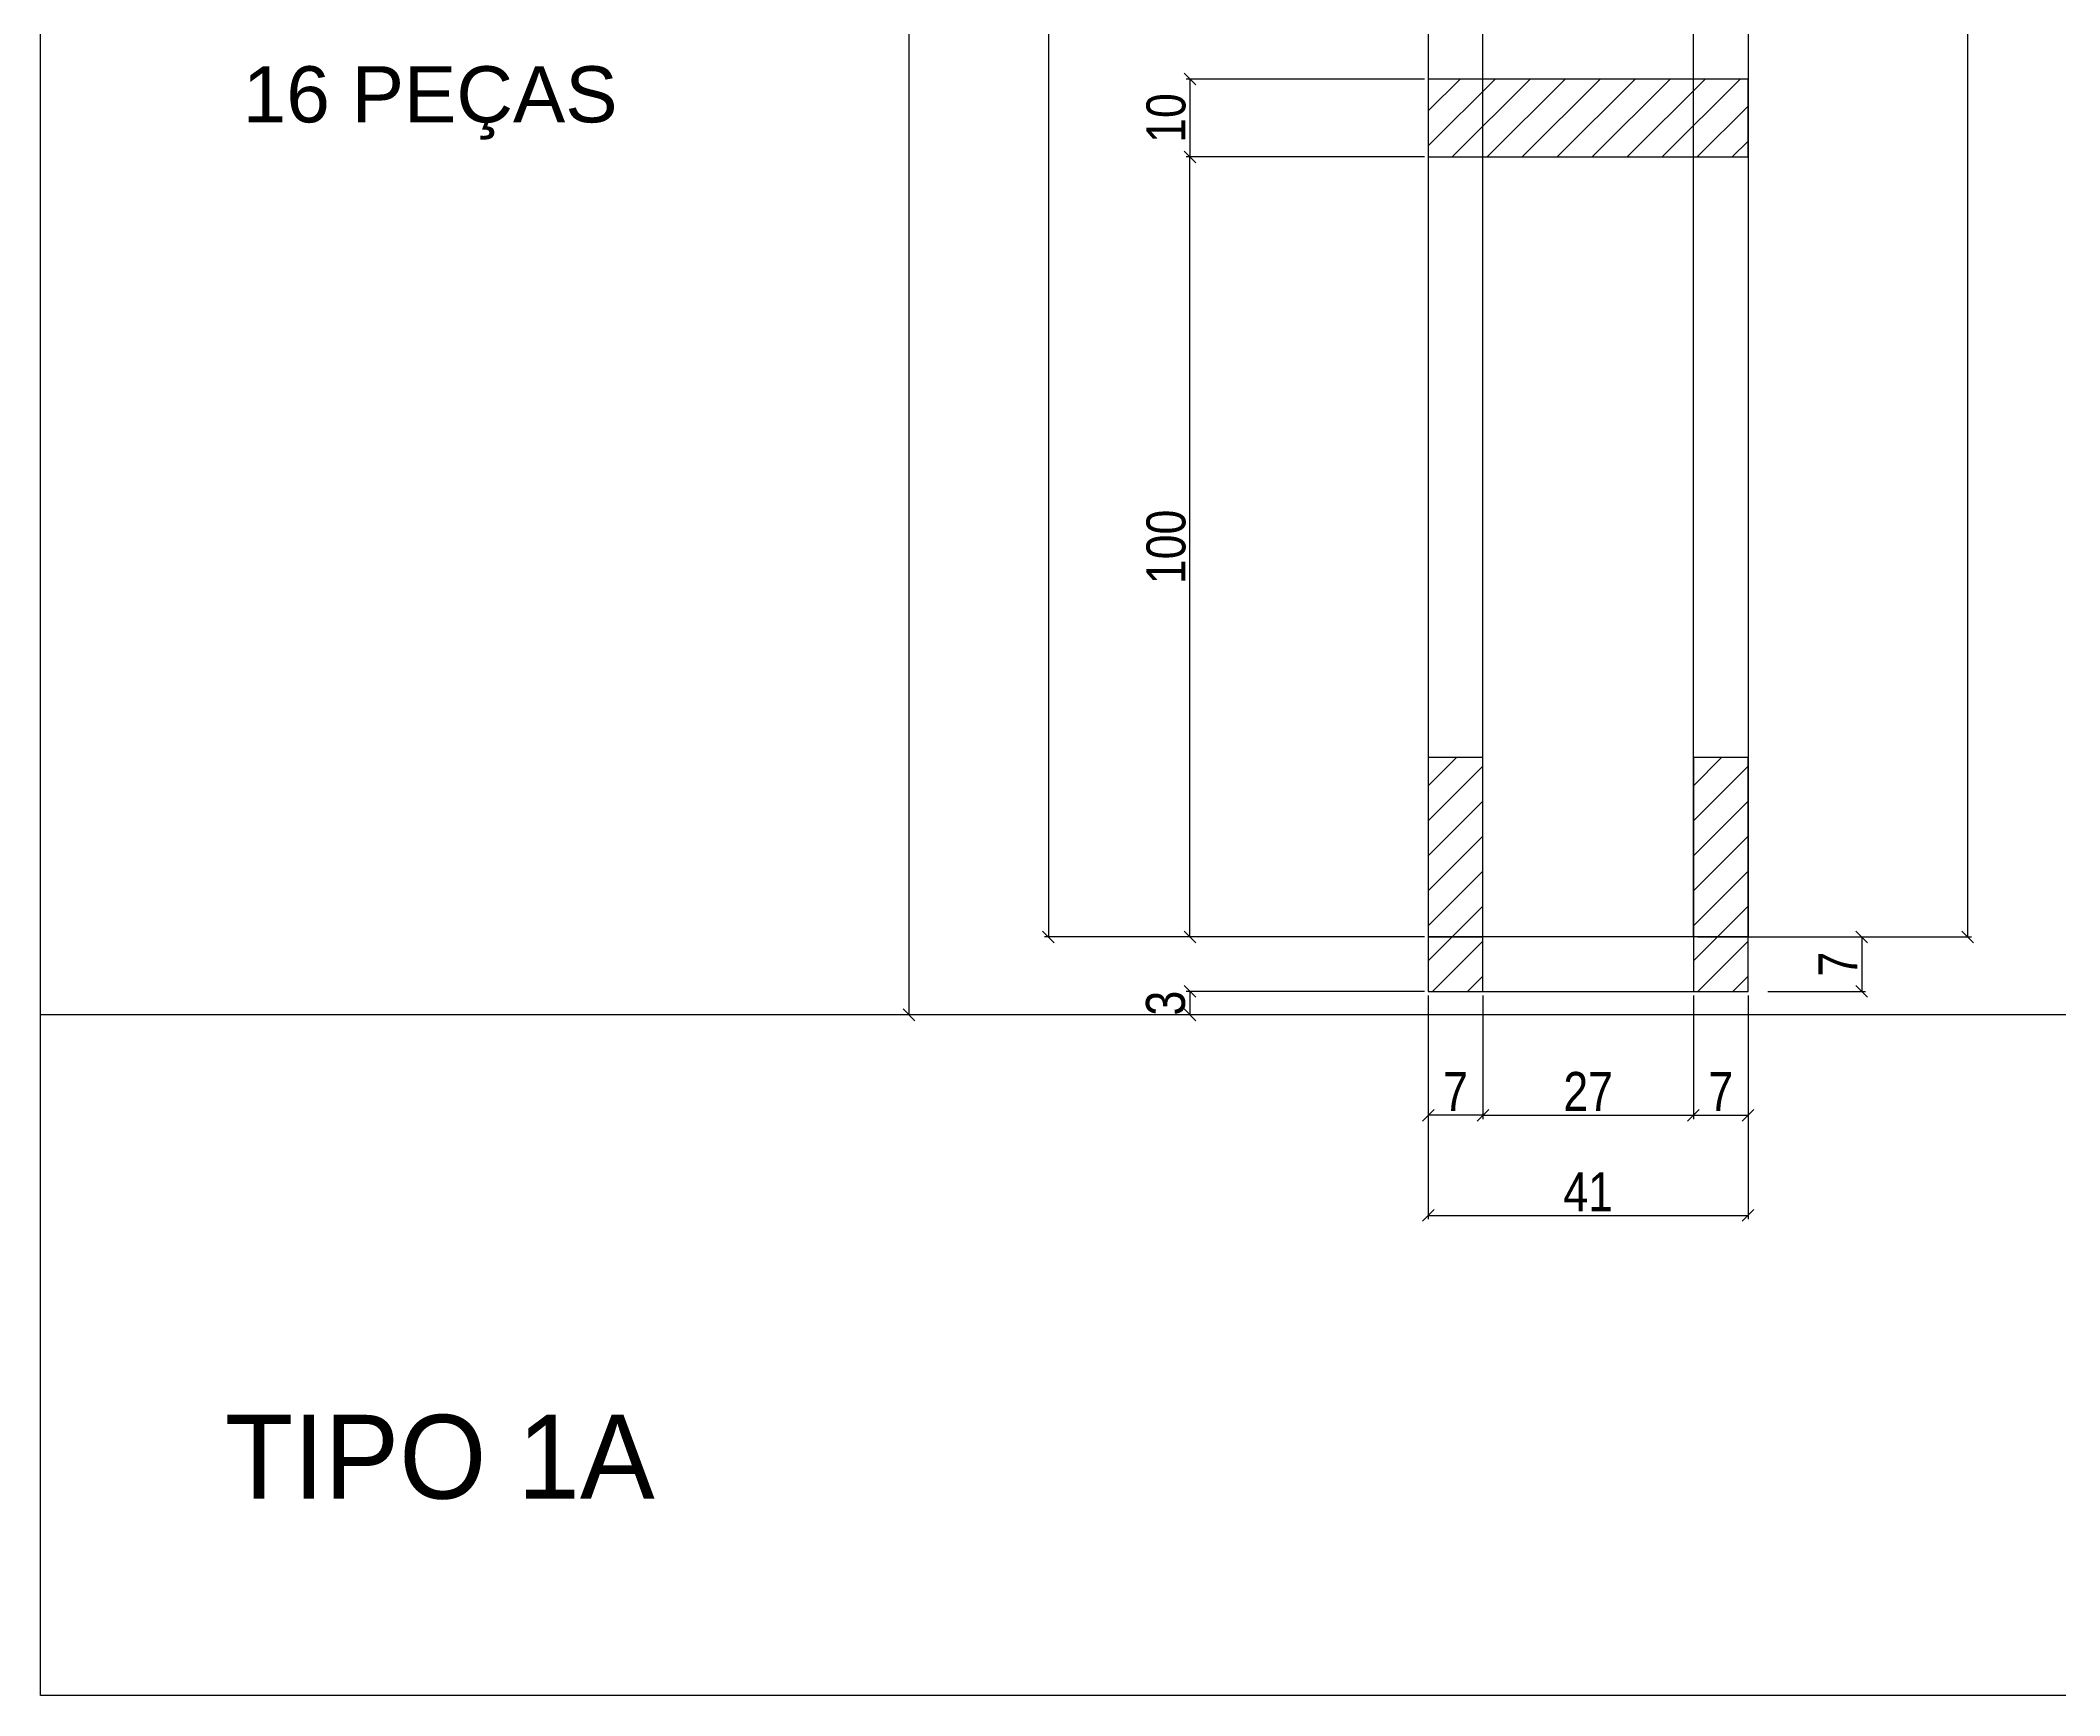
# Model space of a CAD drawing. Extents: x 15230 to 29563, y 3128 to 7338.
# Drawn here: x 15712 to 16230, y 3634 to 4059 of the extents above; entities that cross this region are included whole.
import ezdxf

# ---------------------------------------------------------------- set-up
doc = ezdxf.new("R2010")
doc.units = 0
for name, color, linetype in [('COTA', 241, 'Continuous'), ('TIRAS REESCORAMENTO', 252, 'Continuous'), ('VIGAS', 3, 'Continuous')]:
    doc.layers.add(name, color=color, linetype=linetype)
doc.styles.add('COTA TECNICA 2X', font='techl___.ttf', dxfattribs={"height": 10})
doc.styles.add('R80-50', font='arial.ttf', dxfattribs={"height": 10})
doc.styles.add('ROMAS860', font='ROMAS860.SHX', dxfattribs={"height": 8.5})
doc.dimstyles.new('SECAO', dxfattribs={"dimscale": 0.333333, "dimtxt": 5, "dimasz": 9, "dimexe": 3, "dimexo": 3, "dimgap": 3, "dimtad": 1, "dimdec": 1, "dimlfac": 0.5, "dimzin": 12, "dimdsep": 46, "dimtxsty": 'COTA TECNICA 2X', "dimblk1": 'OBLIQUE', "dimblk2": 'OBLIQUE', "dimsah": 1, "dimcen": 0.9, "dimclrd": 4, "dimclre": 4, "dimclrt": 240, "dimadec": 1, "dimazin": 3, "dimtfac": 1, "dimtdec": 1, "dimtmove": 0, "dimatfit": 3, "dimfxl": 1, "dimtolj": 1, "dimtzin": 12, "dimarcsym": 0})

# ---------------------------------------------------------------- blocks, each defined once
blk = doc.blocks.new('_Oblique')
at = {"color": 0, "linetype": 'ByBlock', "lineweight": -2}
blk.add_line((-0.5, -0.5), (0.5, 0.5), dxfattribs=at)
blk = doc.blocks.new('*D119')
at = {"layer": 'COTA', "color": 4, "lineweight": -2, "transparency": 16777216}
for p, q in [((16066.82, 4374.7), (15969.4, 4374.7)), ((15970.4, 4374.7), (15970.4, 3828.6)), ((16066.82, 3828.6), (15969.4, 3828.6))]:
    blk.add_line(p, q, dxfattribs=at)
at = {"layer": 'DEFPOINTS', "color": 0, "transparency": 16777216}
for p in [(16067.82, 4374.7), (15970.4, 3828.6), (16067.82, 3828.6)]:
    blk.add_point(p, dxfattribs=at)
at = {"layer": 'COTA', "color": 4, "lineweight": -2, "transparency": 16777216, "xscale": 3, "yscale": 3, "zscale": 3}
for p, rotation in [((15970.4, 4374.7), 90), ((15970.4, 3828.6), 270)]:
    blk.add_blockref('_Oblique', p, dxfattribs=dict(at, rotation=rotation))
at = {"layer": 'COTA', "color": 240, "transparency": 16777216, "insert": (15964.18, 4101.65), "char_height": 10, "attachment_point": 5, "rotation": 90, "style": 'COTA TECNICA 2X'}
blk.add_mtext('\\A1;273', dxfattribs=at)
blk = doc.blocks.new('*D120')
at = {"layer": 'COTA', "color": 4, "lineweight": -2, "transparency": 16777216}
for p, q in [((16067.82, 3813.6), (16067.82, 3756.15)), ((16149.82, 3813.6), (16149.82, 3756.15)), ((16067.82, 3757.15), (16149.82, 3757.15))]:
    blk.add_line(p, q, dxfattribs=at)
at = {"layer": 'DEFPOINTS', "color": 0, "transparency": 16777216}
for p in [(16067.82, 3814.6), (16149.82, 3814.6), (16149.82, 3757.15)]:
    blk.add_point(p, dxfattribs=at)
at = {"layer": 'COTA', "color": 4, "lineweight": -2, "transparency": 16777216, "xscale": 3, "yscale": 3, "zscale": 3, "rotation": 180}
blk.add_blockref('_Oblique', (16067.82, 3757.15), dxfattribs=at)
at = {"layer": 'COTA', "color": 4, "lineweight": -2, "transparency": 16777216, "xscale": 3, "yscale": 3, "zscale": 3}
blk.add_blockref('_Oblique', (16149.82, 3757.15), dxfattribs=at)
at = {"layer": 'COTA', "color": 240, "transparency": 16777216, "insert": (16108.82, 3763.22), "char_height": 10, "attachment_point": 5, "style": 'COTA TECNICA 2X'}
blk.add_mtext('\\A1;41', dxfattribs=at)
blk = doc.blocks.new('*D121')
at = {"layer": 'COTA', "color": 4, "lineweight": -2, "transparency": 16777216}
for p, q in [((16081.82, 3813.6), (16081.82, 3781.86)), ((16135.82, 3813.6), (16135.82, 3781.86)), ((16081.82, 3782.86), (16135.82, 3782.86))]:
    blk.add_line(p, q, dxfattribs=at)
at = {"layer": 'DEFPOINTS', "color": 0, "transparency": 16777216}
for p in [(16081.82, 3814.6), (16135.82, 3814.6), (16135.82, 3782.86)]:
    blk.add_point(p, dxfattribs=at)
at = {"layer": 'COTA', "color": 4, "lineweight": -2, "transparency": 16777216, "xscale": 3, "yscale": 3, "zscale": 3, "rotation": 180}
blk.add_blockref('_Oblique', (16081.82, 3782.86), dxfattribs=at)
at = {"layer": 'COTA', "color": 4, "lineweight": -2, "transparency": 16777216, "xscale": 3, "yscale": 3, "zscale": 3}
blk.add_blockref('_Oblique', (16135.82, 3782.86), dxfattribs=at)
at = {"layer": 'COTA', "color": 240, "transparency": 16777216, "insert": (16108.82, 3788.94), "char_height": 10, "attachment_point": 5, "style": 'COTA TECNICA 2X'}
blk.add_mtext('\\A1;27', dxfattribs=at)
blk = doc.blocks.new('*D122')
at = {"layer": 'COTA', "color": 4, "lineweight": -2, "transparency": 16777216}
blk.add_line((16135.82, 3782.86), (16149.82, 3782.86), dxfattribs=at)
at = {"layer": 'DEFPOINTS', "color": 0, "transparency": 16777216}
for p in [(16135.82, 3782.86), (16149.82, 3782.86), (16149.82, 3782.86)]:
    blk.add_point(p, dxfattribs=at)
at = {"layer": 'COTA', "color": 4, "lineweight": -2, "transparency": 16777216, "xscale": 3, "yscale": 3, "zscale": 3, "rotation": 180}
blk.add_blockref('_Oblique', (16135.82, 3782.86), dxfattribs=at)
at = {"layer": 'COTA', "color": 4, "lineweight": -2, "transparency": 16777216, "xscale": 3, "yscale": 3, "zscale": 3}
blk.add_blockref('_Oblique', (16149.82, 3782.86), dxfattribs=at)
at = {"layer": 'COTA', "color": 240, "transparency": 16777216, "insert": (16142.82, 3788.94), "char_height": 10, "attachment_point": 5, "style": 'COTA TECNICA 2X'}
blk.add_mtext('\\A1;7', dxfattribs=at)
blk = doc.blocks.new('*D123')
at = {"layer": 'COTA', "color": 4, "lineweight": -2, "transparency": 16777216}
blk.add_line((16081.82, 3782.86), (16067.82, 3782.86), dxfattribs=at)
at = {"layer": 'DEFPOINTS', "color": 0, "transparency": 16777216}
for p in [(16067.82, 3782.86), (16067.82, 3782.86), (16081.82, 3782.86)]:
    blk.add_point(p, dxfattribs=at)
at = {"layer": 'COTA', "color": 4, "lineweight": -2, "transparency": 16777216, "xscale": 3, "yscale": 3, "zscale": 3, "rotation": 180}
blk.add_blockref('_Oblique', (16067.82, 3782.86), dxfattribs=at)
at = {"layer": 'COTA', "color": 4, "lineweight": -2, "transparency": 16777216, "xscale": 3, "yscale": 3, "zscale": 3}
blk.add_blockref('_Oblique', (16081.82, 3782.86), dxfattribs=at)
at = {"layer": 'COTA', "color": 240, "transparency": 16777216, "insert": (16074.82, 3788.94), "char_height": 10, "attachment_point": 5, "style": 'COTA TECNICA 2X'}
blk.add_mtext('\\A1;7', dxfattribs=at)
blk = doc.blocks.new('*D124')
at = {"layer": 'COTA', "color": 4, "lineweight": -2, "transparency": 16777216}
for p, q in [((16066.82, 4048.62), (16005.7, 4048.62)), ((16006.7, 4048.62), (16006.7, 4028.62)), ((16066.82, 4028.62), (16005.7, 4028.62))]:
    blk.add_line(p, q, dxfattribs=at)
at = {"layer": 'DEFPOINTS', "color": 0, "transparency": 16777216}
for p in [(16067.82, 4048.62), (16006.7, 4028.62), (16067.82, 4028.62)]:
    blk.add_point(p, dxfattribs=at)
at = {"layer": 'COTA', "color": 4, "lineweight": -2, "transparency": 16777216, "xscale": 3, "yscale": 3, "zscale": 3}
for p, rotation in [((16006.7, 4048.62), 90), ((16006.7, 4028.62), 270)]:
    blk.add_blockref('_Oblique', p, dxfattribs=dict(at, rotation=rotation))
at = {"layer": 'COTA', "color": 240, "transparency": 16777216, "insert": (16000.6, 4038.62), "char_height": 10, "attachment_point": 5, "rotation": 90, "style": 'COTA TECNICA 2X'}
blk.add_mtext('\\A1;10', dxfattribs=at)
blk = doc.blocks.new('*D127')
at = {"layer": 'COTA', "color": 4, "lineweight": -2, "transparency": 16777216}
for p, q in [((16080.82, 4380.7), (15933.6, 4380.7)), ((15934.6, 4380.7), (15934.6, 3808.6)), ((16066.82, 3808.6), (15933.6, 3808.6))]:
    blk.add_line(p, q, dxfattribs=at)
at = {"layer": 'DEFPOINTS', "color": 0, "transparency": 16777216}
for p in [(16081.82, 4380.7), (15934.6, 3808.6), (16067.82, 3808.6)]:
    blk.add_point(p, dxfattribs=at)
at = {"layer": 'COTA', "color": 4, "lineweight": -2, "transparency": 16777216, "xscale": 3, "yscale": 3, "zscale": 3}
for p, rotation in [((15934.6, 4380.7), 90), ((15934.6, 3808.6), 270)]:
    blk.add_blockref('_Oblique', p, dxfattribs=dict(at, rotation=rotation))
at = {"layer": 'COTA', "color": 240, "transparency": 16777216, "insert": (15928.48, 4094.65), "char_height": 10, "attachment_point": 5, "rotation": 90, "style": 'COTA TECNICA 2X'}
blk.add_mtext('\\A1;286', dxfattribs=at)
blk = doc.blocks.new('*D128')
at = {"layer": 'COTA', "color": 4, "lineweight": -2, "transparency": 16777216}
for p, q in [((16066.82, 3814.6), (16005.7, 3814.6)), ((16006.7, 3814.6), (16006.7, 3808.6)), ((16066.82, 3808.6), (16005.7, 3808.6))]:
    blk.add_line(p, q, dxfattribs=at)
at = {"layer": 'DEFPOINTS', "color": 0, "transparency": 16777216}
for p in [(16067.82, 3814.6), (16006.7, 3808.6), (16067.82, 3808.6)]:
    blk.add_point(p, dxfattribs=at)
at = {"layer": 'COTA', "color": 4, "lineweight": -2, "transparency": 16777216, "xscale": 3, "yscale": 3, "zscale": 3}
for p, rotation in [((16006.7, 3814.6), 90), ((16006.7, 3808.6), 270)]:
    blk.add_blockref('_Oblique', p, dxfattribs=dict(at, rotation=rotation))
at = {"layer": 'COTA', "color": 240, "transparency": 16777216, "insert": (16000.48, 3811.6), "char_height": 10, "attachment_point": 5, "rotation": 90, "style": 'COTA TECNICA 2X'}
blk.add_mtext('\\A1;3', dxfattribs=at)
blk = doc.blocks.new('*D131')
at = {"layer": 'COTA', "color": 4, "lineweight": -2, "transparency": 16777216}
for p, q in [((16066.82, 4028.62), (16005.7, 4028.62)), ((16006.7, 3828.6), (16006.7, 4028.62)), ((16065.82, 3828.6), (16005.7, 3828.6))]:
    blk.add_line(p, q, dxfattribs=at)
at = {"layer": 'DEFPOINTS', "color": 0, "transparency": 16777216}
for p in [(16006.7, 4028.62), (16067.82, 4028.62), (16066.82, 3828.6)]:
    blk.add_point(p, dxfattribs=at)
at = {"layer": 'COTA', "color": 4, "lineweight": -2, "transparency": 16777216, "xscale": 3, "yscale": 3, "zscale": 3}
for p, rotation in [((16006.7, 4028.62), 90), ((16006.7, 3828.6), 270)]:
    blk.add_blockref('_Oblique', p, dxfattribs=dict(at, rotation=rotation))
at = {"layer": 'COTA', "color": 240, "transparency": 16777216, "insert": (16000.6, 3928.61), "char_height": 10, "attachment_point": 5, "rotation": 90, "style": 'COTA TECNICA 2X'}
blk.add_mtext('\\A1;100', dxfattribs=at)
blk = doc.blocks.new('*D133')
at = {"layer": 'COTA', "color": 4, "lineweight": -2, "transparency": 16777216}
for p, q in [((16151.82, 4338.57), (16207.12, 4338.57)), ((16206.12, 4338.57), (16206.12, 3828.6)), ((16151.82, 3828.6), (16207.12, 3828.6))]:
    blk.add_line(p, q, dxfattribs=at)
at = {"layer": 'DEFPOINTS', "color": 0, "transparency": 16777216}
for p in [(16150.82, 4338.57), (16150.82, 3828.6), (16206.12, 3828.6)]:
    blk.add_point(p, dxfattribs=at)
at = {"layer": 'COTA', "color": 4, "lineweight": -2, "transparency": 16777216, "xscale": 3, "yscale": 3, "zscale": 3}
for p, rotation in [((16206.12, 4338.57), 90), ((16206.12, 3828.6), 270)]:
    blk.add_blockref('_Oblique', p, dxfattribs=dict(at, rotation=rotation))
at = {"layer": 'COTA', "color": 240, "transparency": 16777216, "insert": (16200.01, 4083.59), "char_height": 10, "attachment_point": 5, "rotation": 90, "style": 'COTA TECNICA 2X'}
blk.add_mtext('\\A1;255', dxfattribs=at)
blk = doc.blocks.new('*D134')
at = {"layer": 'COTA', "color": 4, "lineweight": -2, "transparency": 16777216}
for p, q in [((16136.82, 3828.6), (16179.97, 3828.6)), ((16178.97, 3828.6), (16178.97, 3814.6)), ((16154.88, 3814.6), (16179.97, 3814.6))]:
    blk.add_line(p, q, dxfattribs=at)
at = {"layer": 'DEFPOINTS', "color": 0, "transparency": 16777216}
for p in [(16135.82, 3828.6), (16153.88, 3814.6), (16178.97, 3814.6)]:
    blk.add_point(p, dxfattribs=at)
at = {"layer": 'COTA', "color": 4, "lineweight": -2, "transparency": 16777216, "xscale": 3, "yscale": 3, "zscale": 3}
for p, rotation in [((16178.97, 3828.6), 90), ((16178.97, 3814.6), 270)]:
    blk.add_blockref('_Oblique', p, dxfattribs=dict(at, rotation=rotation))
at = {"layer": 'COTA', "color": 240, "transparency": 16777216, "insert": (16172.89, 3821.6), "char_height": 10, "attachment_point": 5, "rotation": 90, "style": 'COTA TECNICA 2X'}
blk.add_mtext('\\A1;7', dxfattribs=at)

msp = doc.modelspace()

# ---------------------------------------------------------------- hatches: boundary and pattern name
at = {"layer": 'COTA'}
h = msp.add_hatch(dxfattribs=at)
h.set_pattern_fill('ANSI31', color=256, scale=2, style=0)
h.set_pattern_definition([(45, (-7514.032, -194072.677), (-4.49012806, 4.49012806), [])])
h.paths.add_polyline_path([(16149.82, 4028.62), (16149.82, 4048.62), (16067.82, 4048.62), (16067.82, 4028.62)])
h = msp.add_hatch(dxfattribs=at)
h.set_pattern_fill('ANSI31', color=256, scale=2, style=0)
h.set_pattern_definition([(45, (-3776.3984, -1994.587), (-4.490128, 4.490128), [])])
h.paths.add_polyline_path([(16067.82, 3814.6), (16081.82, 3814.6), (16081.82, 3874.6), (16067.82, 3874.6)])
h = msp.add_hatch(dxfattribs=at)
h.set_pattern_fill('ANSI31', color=256, scale=2, style=0)
h.set_pattern_definition([(45, (-3708.3984, -1994.587), (-4.490128, 4.490128), [])])
h.paths.add_polyline_path([(16135.82, 3814.6), (16149.82, 3814.6), (16149.82, 3874.6), (16135.82, 3874.6)])

# ---------------------------------------------------------------- linework, layer by layer
at = {"linetype": 'Continuous'}
for points in [[(16067.82, 3828.6), (16081.82, 3828.6), (16081.82, 4374.7), (16067.82, 4374.7)], [(16067.82, 3814.6), (16081.82, 3814.6), (16081.82, 3874.6), (16067.82, 3874.6)], [(16135.82, 3814.6), (16149.82, 3814.6), (16149.82, 3874.6), (16135.82, 3874.6)]]:
    msp.add_lwpolyline(points, close=True, dxfattribs=at)
for points in [[(16135.82, 4229.65), (16135.82, 4338.57), (16149.82, 4338.57), (16149.82, 3828.6), (16135.82, 3828.6), (16135.82, 4229.65)], [(16067.82, 4028.62), (16149.82, 4028.62), (16149.82, 4048.62), (16067.82, 4048.62), (16067.82, 4028.62)], [(16089.82, 3814.6), (16149.82, 3814.6), (16149.82, 3828.6), (16067.82, 3828.6), (16067.82, 3814.6), (16089.82, 3814.6)]]:
    msp.add_lwpolyline(points, dxfattribs=at)
at = {"layer": 'TIRAS REESCORAMENTO', "linetype": 'ByBlock'}
msp.add_line((16336.15, 3808.6), (15711.87, 3808.6), dxfattribs=at)
at = {"layer": 'VIGAS'}
msp.add_lwpolyline([(16336.15, 3633.99), (15711.87, 3633.99), (15711.87, 4598.78), (16336.15, 4598.78)], close=True, dxfattribs=at)

# ---------------------------------------------------------------- texts
at = {"layer": 'COTA', "color": 7, "style": 'ROMAS860'}
msp.add_text('TIPO 1A', height=21.505, dxfattribs=at).set_placement((15759.15, 3684.51))
at = {"layer": 'VIGAS', "color": 7, "insert": (15763.75, 4051.89), "char_height": 14.4, "attachment_point": 1, "style": 'R80-50'}
msp.add_mtext_dynamic_manual_height_columns('16 PEÇAS', width=162.221, gutter_width=50, heights=[0], dxfattribs=at)

# ---------------------------------------------------------------- dimensions: what is measured, and where the dimension line sits
at = {"layer": 'COTA', "color": 3}
for base, p1, p2, picture, middle in [((15934.6029, 3808.6033), (16081.8199, 4380.6965), (16067.8199, 3808.6033), '*D127', (15928.4787, 4094.6499)), ((15970.3969, 3828.6033), (16067.8199, 4374.6965), (16067.8199, 3828.6033), '*D119', (15964.1776, 4101.6499)), ((16206.12, 3828.6), (16150.82, 4338.57), (16150.82, 3828.6), '*D133', (16200.01, 4083.59)), ((16006.7, 4028.62), (16067.82, 4048.62), (16067.82, 4028.62), '*D124', (16000.6, 4038.62)), ((16006.7, 4028.62), (16066.82, 3828.6), (16067.82, 4028.62), '*D131', (16000.6, 3928.61)), ((16178.97, 3814.6), (16135.82, 3828.6), (16153.88, 3814.6), '*D134', (16172.89, 3821.6))]:
    dim = msp.add_linear_dim(base=base, p1=p1, p2=p2, angle=90, dimstyle='SECAO', dxfattribs=at)
    dim.commit()
    dim.dimension.update_dxf_attribs({"geometry": picture, "text_midpoint": middle})
dim = msp.add_linear_dim(base=(16006.7, 3808.6), p1=(16067.82, 3814.6), p2=(16067.82, 3808.6), angle=90, dimstyle='SECAO', dxfattribs=at)
dim.commit()
dim.dimension.update_dxf_attribs({"geometry": '*D128', "text_midpoint": (16006.7, 3811.6), "dimtype": 160})
for base, p1, p2, picture, middle in [((16149.82, 3757.15), (16067.82, 3814.6), (16149.82, 3814.6), '*D120', (16108.82, 3757.15)), ((16135.82, 3782.86), (16081.82, 3814.6), (16135.82, 3814.6), '*D121', (16108.82, 3782.86)), ((16149.82, 3782.86), (16135.82, 3782.86), (16149.82, 3782.86), '*D122', (16142.82, 3782.86))]:
    dim = msp.add_linear_dim(base=base, p1=p1, p2=p2, dimstyle='SECAO', dxfattribs=at)
    dim.commit()
    dim.dimension.update_dxf_attribs({"geometry": picture, "text_midpoint": middle, "dimtype": 160})
dim = msp.add_linear_dim(base=(16067.82, 3782.86), p1=(16081.82, 3782.86), p2=(16067.82, 3782.86), dimstyle='SECAO', dxfattribs=at)
dim.commit()
dim.dimension.update_dxf_attribs({"geometry": '*D123', "text_midpoint": (16074.82, 3788.94)})

doc.saveas('drawing.dxf')
